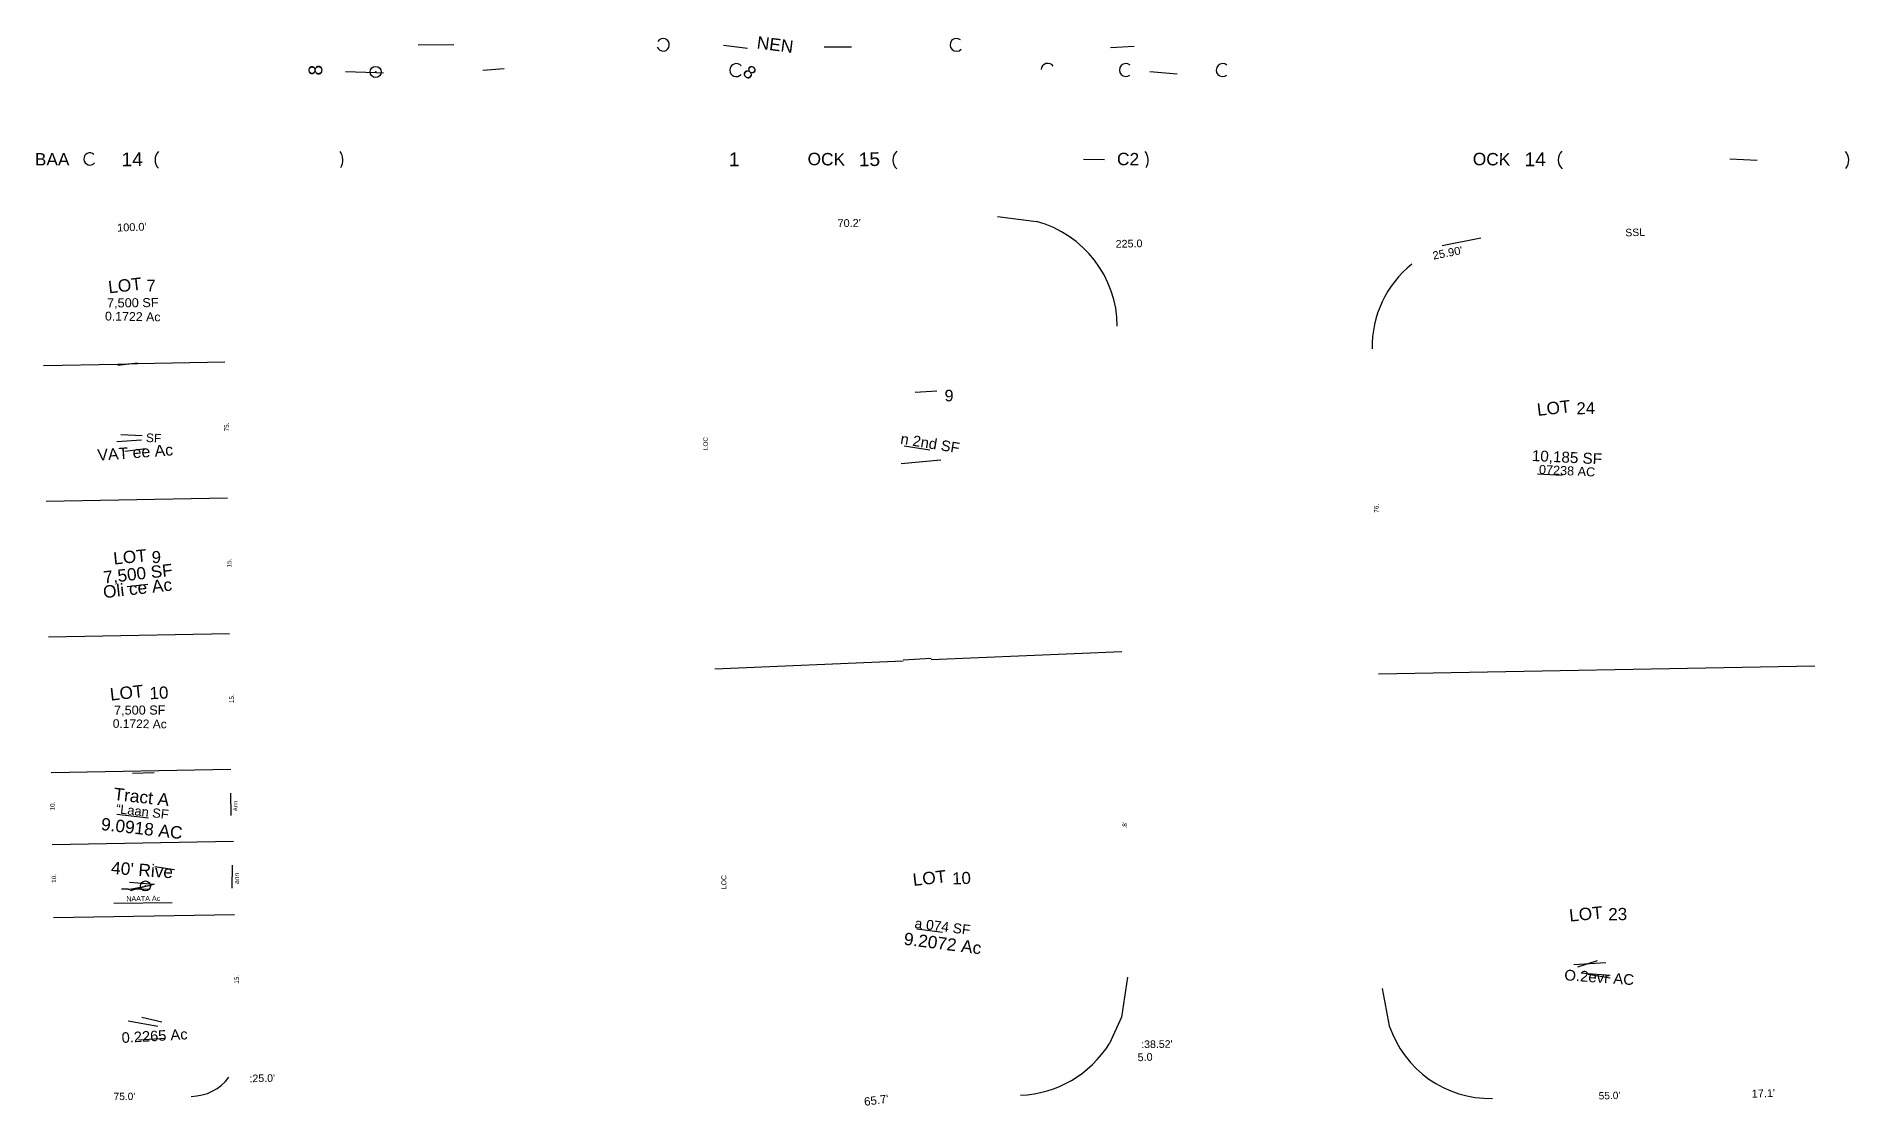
# Model space of a CAD drawing. Extents: x 679 to 4290, y 220 to 2350.
import ezdxf
from ezdxf.enums import TextEntityAlignment as Align

# ---------------------------------------------------------------- set-up
doc = ezdxf.new("R2010")
doc.units = 0
doc.header["$MEASUREMENT"] = 0
for name, color, linetype in [('PLAT-CURVE', 4, 'CONTINUOUS'), ('PLAT-LINE', 7, 'CONTINUOUS'), ('PLAT-MON', 1, 'CONTINUOUS'), ('PLAT-TEXT-AREA', 5, 'CONTINUOUS'), ('PLAT-TEXT-CURVE', 6, 'CONTINUOUS'), ('PLAT-TEXT-DIST', 2, 'CONTINUOUS'), ('PLAT-TEXT-LOTNO', 5, 'CONTINUOUS'), ('PLAT-TEXT-MISC', 9, 'CONTINUOUS'), ('PLAT-TEXT-UNASSOC', 30, 'CONTINUOUS')]:
    doc.layers.add(name, color=color, linetype=linetype)
doc.styles.add('PLAT', font='arial.ttf')

msp = doc.modelspace()

# ---------------------------------------------------------------- linework, layer by layer
at = {"layer": 'PLAT-CURVE', "true_color": 0xffffff}
for centre, radius, start, end in [((1927.9, 2332.5), 12.5, -157.4959, 146.5754), ((2512.3, 2332.4), 12.8, 51.0486, -44.0836), ((2073.6, 2282.1), 12.9, 40.0056, -41.0086), ((2694.4, 2282), 13.5, 37.0824, 175.6051), ((2849.7, 2282.2), 13, 49.7974, -50.9134), ((3042.7, 2282.2), 13, 49.7974, -50.9134)]:
    msp.add_arc(centre, radius, start, end, dxfattribs=at)
at = {"layer": 'PLAT-CURVE', "true_color": 0x58a6ff}
for centre, radius, start, end in [((786.3, 2105.2), 12.1, 48.8839, -39.7052), ((940.3, 2103.2), 24.3, 135.8415, -136.9888), ((1260.3, 2102.9), 29.7, -30.0673, 35.8369), ((2409.9, 2103.1), 24.2, 133.3106, -132.9078), ((2864.3, 2102.9), 29.7, -30.0673, 35.8369), ((3734.6, 2103.2), 23.9, 132.9749, -132.2059), ((4263.3, 2103.2), 26.3, -39.5013, 40.425)]:
    msp.add_arc(centre, radius, start, end, dxfattribs=at)
at = {"layer": 'PLAT-CURVE', "true_color": 0xf0883e}
for centre, radius, start, end in [((2614.6, 1770.3), 218.1, 0.4428, 74.7669), ((3550.8, 1731.4), 210.5, 128.6466, -178.8071), ((3575.7, 446.5), 212.3, -161.4984, -88.8399), ((2631.3, 459.2), 218.7, -87.7218, -31.8856), ((987.2, 333.2), 94.7, -89.5193, -36.6702)]:
    msp.add_arc(centre, radius, start, end, dxfattribs=at)
at = {"layer": 'PLAT-LINE', "true_color": 0xb1b2b4}
msp.add_line((1511, 2332.6), (1440.1, 2331.5), dxfattribs=at)
at = {"layer": 'PLAT-LINE', "true_color": 0xdcddde}
msp.add_line((2048.1, 2332.1), (2096, 2325.9), dxfattribs=at)
at = {"layer": 'PLAT-LINE', "true_color": 0xcdcecf}
msp.add_line((2249, 2328.3), (2303, 2328.4), dxfattribs=at)
at = {"layer": 'PLAT-LINE', "true_color": 0xdfdfe0}
msp.add_line((2866.1, 2328.9), (2819, 2326.7), dxfattribs=at)
at = {"layer": 'PLAT-LINE', "true_color": 0xb2b2b4}
for p, q in [((1295.2, 2279.4), (1355.5, 2277.5)), ((1355.5, 2277.5), (1371, 2276.9))]:
    msp.add_line(p, q, dxfattribs=at)
at = {"layer": 'PLAT-LINE', "true_color": 0xffffff}
for p, q in [((1611.1, 2284.9), (1569.2, 2281.3)), ((2897.3, 2279.4), (2952.1, 2274.6)), ((2429.9, 1640.8), (2473, 1643.7))]:
    msp.add_line(p, q, dxfattribs=at)
at = {"layer": 'PLAT-LINE', "true_color": 0x1e344e}
msp.add_line((2765, 2104.9), (2807, 2104.4), dxfattribs=at)
at = {"layer": 'PLAT-LINE', "true_color": 0x325b8b}
msp.add_line((4107.1, 2102), (4052.9, 2104.9), dxfattribs=at)
at = {"layer": 'PLAT-LINE', "true_color": 0xf0883e}
for p, q in [((2594, 1990.9), (2671.9, 1980.8)), ((3556.9, 1947.4), (3479.7, 1932.4)), ((2852.9, 475.9), (2841.1, 396.2)), ((3360.4, 453.1), (3374.3, 379.1)), ((2841.1, 396.2), (2817, 343.6))]:
    msp.add_line(p, q, dxfattribs=at)
at = {"layer": 'PLAT-LINE', "true_color": 0x0d1117}
for p, q in [((880.7, 1698.4), (842.1, 1693.9)), ((855.5, 1523.4), (897.6, 1528.4)), ((849, 652), (862.4, 651.7)), ((897.1, 656.2), (862.4, 650)), ((906.2, 657.8), (897.1, 656.2)), ((3805.9, 504.2), (3742.2, 500.3)), ((862.5, 389), (921.7, 378.4))]:
    msp.add_line(p, q, dxfattribs=at)
at = {"layer": 'PLAT-LINE', "true_color": 0x0d1219}
msp.add_line((880.7, 1696.9), (842.1, 1696.1), dxfattribs=at)
at = {"layer": 'PLAT-LINE', "true_color": 0x2a5080}
for p, q in [((1055, 1700.2), (880.7, 1696.9)), ((842.1, 1696.1), (694, 1693.3)), ((1064, 1159.3), (704, 1153)), ((2842, 1123.5), (2462, 1107.6)), ((1067, 889.1), (709, 882.7))]:
    msp.add_line(p, q, dxfattribs=at)
at = {"layer": 'PLAT-LINE', "true_color": 0x10181b}
msp.add_line((847.9, 1556.5), (890.2, 1554.3), dxfattribs=at)
at = {"layer": 'PLAT-LINE', "true_color": 0x11181b}
msp.add_line((888.8, 1545.3), (839.7, 1541.7), dxfattribs=at)
at = {"layer": 'PLAT-LINE', "true_color": 0x142337}
msp.add_line((2408.2, 1534.2), (2459.5, 1525.7), dxfattribs=at)
at = {"layer": 'PLAT-LINE', "true_color": 0x13202e}
msp.add_line((2481.2, 1505.1), (2402.4, 1497.8), dxfattribs=at)
at = {"layer": 'PLAT-LINE', "true_color": 0x264130}
msp.add_line((3669.9, 1478), (3719, 1475.6), dxfattribs=at)
at = {"layer": 'PLAT-LINE', "true_color": 0x2b5282}
for p, q in [((699, 1423.8), (1060, 1430.4)), ((1072, 745.7), (711, 739.1))]:
    msp.add_line(p, q, dxfattribs=at)
at = {"layer": 'PLAT-LINE', "true_color": 0x121d2e}
msp.add_line((860.6, 1253.9), (901.7, 1258.5), dxfattribs=at)
at = {"layer": 'PLAT-LINE', "true_color": 0x2a5181}
for p, q in [((2406, 1105.2), (2031, 1089.5)), ((4222, 1095.4), (3353, 1079.5))]:
    msp.add_line(p, q, dxfattribs=at)
at = {"layer": 'PLAT-LINE', "true_color": 0x172230}
msp.add_line((2461.8, 1110.6), (2405.8, 1107), dxfattribs=at)
at = {"layer": 'PLAT-LINE', "true_color": 0x262b31}
msp.add_line((871, 882.3), (914, 883.1), dxfattribs=at)
at = {"layer": 'PLAT-LINE', "true_color": 0x12161c}
msp.add_line((1066.5, 842), (1066.6, 798), dxfattribs=at)
at = {"layer": 'PLAT-LINE', "true_color": 0x0d1217}
msp.add_line((839.7, 800.3), (902.7, 793.2), dxfattribs=at)
at = {"layer": 'PLAT-LINE', "true_color": 0x9d9fa1}
msp.add_line((915.6, 695.9), (954.8, 690.3), dxfattribs=at)
at = {"layer": 'PLAT-LINE', "true_color": 0x25292f}
msp.add_line((1069.3, 699), (1068.6, 653.1), dxfattribs=at)
at = {"layer": 'PLAT-LINE', "true_color": 0x121b1c}
msp.add_line((862.4, 651.7), (905, 650.8), dxfattribs=at)
at = {"layer": 'PLAT-LINE', "true_color": 0x11191b}
msp.add_line((865, 664.7), (906.5, 661.6), dxfattribs=at)
at = {"layer": 'PLAT-LINE', "true_color": 0x213831}
for p, q in [((897.2, 656.4), (866.3, 648)), ((906, 658.7), (897.2, 656.4))]:
    msp.add_line(p, q, dxfattribs=at)
at = {"layer": 'PLAT-LINE', "true_color": 0x162843}
msp.add_line((914.5, 661), (906, 658.7), dxfattribs=at)
at = {"layer": 'PLAT-LINE', "true_color": 0x172a46}
msp.add_line((906.5, 661.6), (914.5, 661), dxfattribs=at)
at = {"layer": 'PLAT-LINE', "true_color": 0x182a24}
msp.add_line((950, 623.7), (834, 622.3), dxfattribs=at)
at = {"layer": 'PLAT-LINE', "true_color": 0x2a5081}
msp.add_line((1074, 599.8), (714, 594.1), dxfattribs=at)
at = {"layer": 'PLAT-LINE', "true_color": 0x203939}
msp.add_line((2433.3, 571.9), (2484.8, 565.4), dxfattribs=at)
at = {"layer": 'PLAT-LINE', "true_color": 0x0e151e}
msp.add_line((3750.1, 496.5), (3789.3, 508.8), dxfattribs=at)
at = {"layer": 'PLAT-LINE', "true_color": 0x5fad69}
msp.add_line((3756.9, 484.2), (3770.7, 483.2), dxfattribs=at)
at = {"layer": 'PLAT-LINE', "true_color": 0x132024}
msp.add_line((3770.6, 481.5), (3814.2, 474.3), dxfattribs=at)
at = {"layer": 'PLAT-LINE', "true_color": 0x0f1519}
msp.add_line((3770.7, 483.2), (3814.5, 480.1), dxfattribs=at)
at = {"layer": 'PLAT-LINE', "true_color": 0x1e3128}
msp.add_line((889.8, 396.2), (929.4, 386.7), dxfattribs=at)
at = {"layer": 'PLAT-LINE', "true_color": 0x66ba6f}
msp.add_line((936.3, 353.6), (883.2, 350.6), dxfattribs=at)
at = {"layer": 'PLAT-MON'}
for centre, radius in [((1355.5, 2278.5), 11.1), ((896.9, 657.5), 9.89)]:
    msp.add_circle(centre, radius, dxfattribs=at)
for p in [(1355.5, 2278.5), (896.9, 657.5)]:
    msp.add_point(p, dxfattribs=at)

# ---------------------------------------------------------------- texts
at = {"layer": 'PLAT-TEXT-AREA', "style": 'PLAT'}
for s, height, rotation, p in [('7,500 SF', 18.13, 0.5699, (871.6, 1818.9)), ('0.1722 Ac', 17.57, 359.0587, (871.5, 1791.4)), ('SF', 17.21, 357.022, (913.2, 1549.5)), ('n 2nd SF', 20.96, 350.6415, (2459.9, 1539)), ('VAT ee Ac', 22.6, 4.2106, (876.5, 1520.9)), ('10,185 SF', 21.69, 357.1895, (3728.3, 1511.2)), ('07238 AC', 18.04, 357.1895, (3728.6, 1484.4)), ('7,500 SF', 24.43, 6.3896, (881.8, 1279.5)), ('Oli ce Ac', 24.68, 6.3896, (881, 1250.4)), ('7,500 SF', 18.06, 0.2546, (885.5, 1007.7)), ('0.1722 Ac', 17.09, 359.3909, (885.5, 980.4)), ('“Laan SF', 18.32, 353.5588, (890.8, 805.7)), ('9.0918 AC', 24.68, 353.5588, (889.7, 772.1)), ('NAATA Ac', 10.12, 0.6649, (892.5, 632.5)), ('a 074 SF', 19.7, 352.7965, (2484.6, 576.7)), ('9.2072 Ac', 24.68, 352.7965, (2484.8, 543.1)), ('O.2evr AC', 21.34, 355.8823, (3792.6, 475.5)), ('0.2265 Ac', 20.89, 3.2233, (915, 358.9))]:
    msp.add_text(s, height=height, rotation=rotation, dxfattribs=at).set_placement(p, align=Align.MIDDLE_CENTER)
at = {"layer": 'PLAT-TEXT-CURVE', "style": 'PLAT'}
msp.add_text('C2', height=24.68, rotation=359.3369, dxfattribs=at).set_placement((2854.1, 2105), align=Align.MIDDLE_CENTER)
at = {"layer": 'PLAT-TEXT-DIST', "style": 'PLAT'}
msp.add_text("25.90'", height=16.01, rotation=10.9614, dxfattribs=at).set_placement((3489, 1926.1), align=Align.TOP_CENTER)
at = {"layer": 'PLAT-TEXT-LOTNO', "style": 'PLAT'}
for s, height, rotation, p in [('8', 27.4, 90, (1235.5, 2282)), ('8', 26.1, 318.9914, (2100.5, 2278)), ('14', 27.42, 1.0947, (870.3, 2104.5)), ('15', 27.42, 1.4081, (2338.8, 2104.6)), ('14', 27.42, 0.2807, (3665, 2104.5)), ('24', 23.76, 1.4111, (3765.8, 1609)), ('10', 24.25, 2.6033, (923.7, 1042.1)), ('10', 24.03, 2.3169, (2522.3, 673)), ('23', 24.35, 0.8381, (3829.4, 601.5))]:
    msp.add_text(s, height=height, rotation=rotation, dxfattribs=at).set_placement(p, align=Align.MIDDLE_CENTER)
for s, height, p in [('1', 27.4, (2069.5, 2104.5)), ('7', 23, (908, 1853)), ('9', 23, (2497.5, 1634)), ('9', 24, (918.5, 1312.5))]:
    msp.add_text(s, height=height, dxfattribs=at).set_placement(p, align=Align.MIDDLE_CENTER)
at = {"layer": 'PLAT-TEXT-MISC', "style": 'PLAT'}
for s, height, rotation, p in [('NEN', 24.68, 352.5954, (2151.2, 2333)), ('OCK', 24.68, 359.1875, (2253.1, 2104.8)), ('OCK', 24.68, 359.2877, (3578.1, 2104.8)), ('SSL', 14.9, 1.5536, (3864.2, 1959)), ('LOT', 24.68, 6.4876, (856, 1853.5)), ('LOT', 24.68, 6.5196, (3701.9, 1609.4)), ('LOC', 9, 90, (2012.5, 1538.5)), ('LOT', 24.5, 5.6617, (866, 1312.9)), ('LOT', 24.68, 6.3743, (859.5, 1042.4)), ('Tract A', 24.68, 353.5588, (889, 834.9)), ('Ann', 8.15, 90.1137, (1076, 816.5)), ("40' Rive", 24.68, 355.7662, (890.2, 689.5)), ('LOT', 24.68, 6.5002, (2458.5, 673.4)), ('ann', 9.52, 89.0952, (1078.4, 672.5)), ('LOC', 9.9, 90, (2049, 665)), ('LOT', 24.56, 5.7329, (3766, 601.9))]:
    msp.add_text(s, height=height, rotation=rotation, dxfattribs=at).set_placement(p, align=Align.MIDDLE_CENTER)
msp.add_text('BAA', height=24.68, dxfattribs=at).set_placement((711, 2104.5), align=Align.MIDDLE_CENTER)
at = {"layer": 'PLAT-TEXT-UNASSOC', "style": 'PLAT'}
for s, height, rotation, p in [("70.2'", 15.55, 1.2021, (2298.6, 1977.6)), ("100.0'", 15.55, 2.1151, (869.7, 1969.4)), ('225.0', 15.3, 1.3106, (2856, 1936.6)), ('75.', 9, 90, (1058.5, 1571.5)), ('76.', 9, 90, (3348.5, 1409.5)), ('15.', 9, 90, (1063.5, 1300.5)), ('15.', 9, 90, (1068.5, 1030.5)), ('10.', 9, 90, (711.5, 816.5)), (".8'", 9, 90, (2847.5, 778.5)), ('10.', 9, 90, (714.5, 672.5)), ('15.', 9, 90, (1078.5, 471.5)), ('5.0', 15.41, 2.0916, (2888, 316.7)), (":38.52'", 15.08, 0.6838, (2911.5, 342.5)), (":25.0'", 15.09, 1.008, (1129.5, 274.6)), ("17.1'", 15.6, 2.0885, (4119.5, 244.5)), ("75.0'", 14.44, 0.1505, (855, 238.5)), ("65.7'", 16.44, 7.6212, (2352.6, 230.9)), ("55.0'", 14.51, 1.5704, (3813, 240.1))]:
    msp.add_text(s, height=height, rotation=rotation, dxfattribs=at).set_placement(p, align=Align.MIDDLE_CENTER)

doc.saveas('drawing.dxf')
